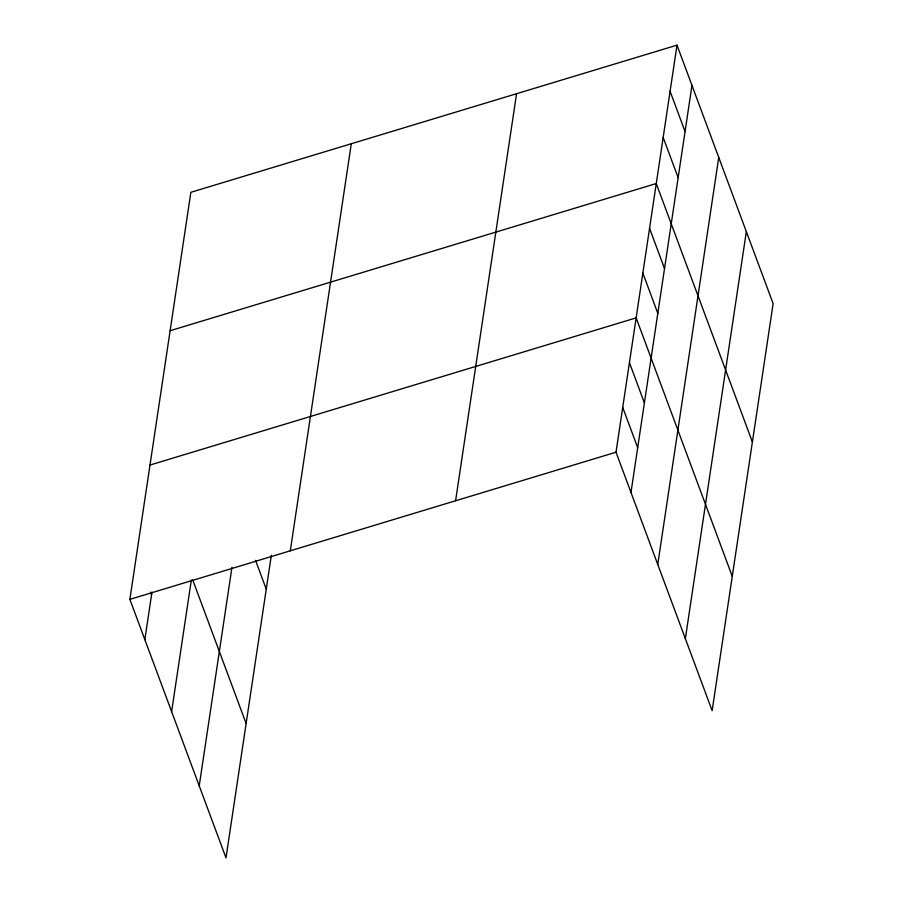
<?xml version="1.0" encoding="UTF-8"?>
<svg xmlns="http://www.w3.org/2000/svg" width="903" height="903" viewBox="0 0 903 903"><rect width="100%" height="100%" fill="white"/><g stroke="black" fill="none" stroke-linecap="round" stroke-linejoin="round"><path stroke-width="1.35" d="M271.34 555.277L225.998 857.85L129.874 599.366L190.86 192.316L677.002 45.15L773.126 303.634L712.14 710.684L616.015 452.211L677.002 45.15M144.841 639.617L151.964 592.131M171.626 711.632L191.346 580.019M199.224 785.836L231.947 567.377M290.303 550.807L351.29 143.746M455.586 500.77L516.572 93.709M630.983 492.451L691.969 85.401M657.756 564.465L718.743 157.415M685.354 638.669L746.341 231.608M170.125 330.712L656.267 183.546L752.391 442.03M150 465.045L636.141 317.879L732.265 576.351M129.874 599.366L616.015 452.211M670.082 91.282L685.05 131.533M663.174 137.414L678.142 177.665M649.55 228.324L664.518 268.575M642.846 273.101L657.813 313.352M629.425 362.656L644.392 402.896M622.72 407.434L637.687 447.674M255.538 560.391L266.25 589.196M192.723 579.907L246.124 723.517M150.587 592.244L151.557 594.84"/></g></svg>
